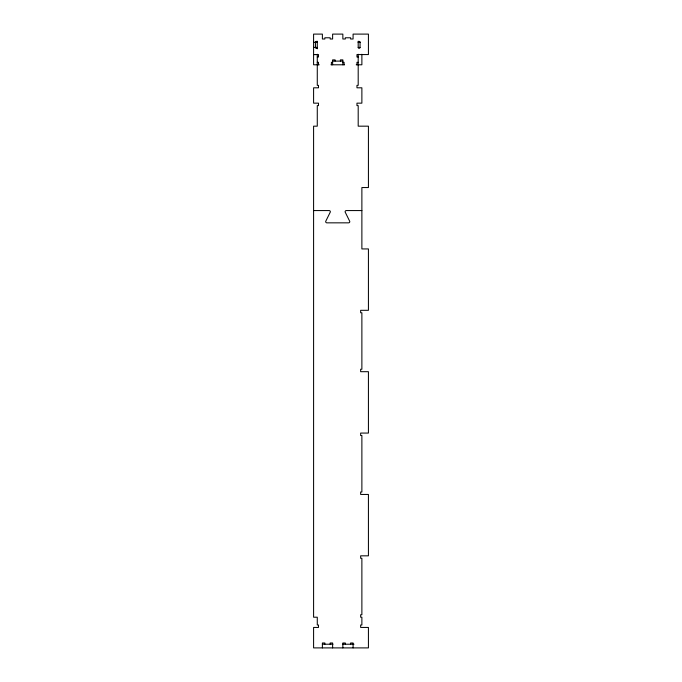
<?xml version="1.0" encoding="UTF-8"?>
<svg xmlns="http://www.w3.org/2000/svg" width="682" height="682" viewBox="0 0 682 682"><rect width="100%" height="100%" fill="white"/><g stroke="black" fill="none" stroke-linecap="round" stroke-linejoin="round"><path stroke-width="1.02" d="M314.82 54.56L314.206 54.56M315.74 54.56L315.127 54.56M316.661 54.56L316.047 54.56M313.592 42.284L317.275 42.284M358.195 42.284L360.036 42.284M313.592 47.399L317.275 47.399A0.921 0.921 0 0 1 316.354 48.32A0.921 0.921 0 0 1 315.434 47.399L315.434 42.131M358.195 41.21L358.195 47.399L360.036 47.399L360.036 42.131M313.592 54.56L318.503 54.56L318.503 57.015L317.275 57.015M358.195 57.015L356.967 57.015L356.967 54.56L368.425 54.56L368.425 34.1L353.08 34.1L353.08 39.01L350.625 39.01L350.625 37.783L345.305 37.783L345.305 39.01L342.85 39.01L342.85 34.1L332.62 34.1L332.62 39.01L330.165 39.01L330.165 37.783L324.845 37.783L324.845 39.01L322.39 39.01L322.39 34.1L313.592 34.1L313.592 64.79L319.253 64.79M332.62 61.107L342.85 61.107M317.275 62.335L318.503 62.335L318.503 64.79M332.628 62.335L331.401 62.335L331.401 64.79M342.858 62.335L344.086 62.335L344.086 64.79M358.195 62.335L356.967 62.335L356.967 64.79M330.983 64.79L344.487 64.79M356.209 64.79L361.886 64.79L361.878 54.253M313.592 210.567L329.125 210.567A1.228 1.228 0 0 1 330.335 212L325.689 221.411A1.228 1.228 0 0 0 326.908 222.843L348.562 222.843A1.228 1.228 0 0 0 349.772 221.411L345.126 212A1.228 1.228 0 0 1 346.345 210.567L361.878 210.567M322.39 644.217L333.012 644.217M342.449 644.217L353.992 644.217M358.195 54.253L358.195 85.352L356.967 85.352L356.967 87.808L361.878 87.808L361.878 103.153L356.967 103.153L356.967 105.608L358.195 105.608L358.195 126.17L368.425 126.17L368.425 187.55L361.878 187.55L361.878 248.93L368.425 248.93L368.425 310.31L360.65 310.31L360.65 312.765L361.878 312.765L361.878 369.235L360.65 369.235L360.65 371.69L368.425 371.69L368.425 433.07L360.65 433.07L360.65 435.525L361.878 435.525L361.878 491.995L360.65 491.995L360.65 494.45L368.425 494.45L368.425 555.83L360.65 555.83L360.65 558.285L361.878 558.285L361.878 614.755L360.65 614.755L360.65 617.21L361.878 617.21L361.878 624.985L360.65 624.985L360.65 627.44L368.425 627.44L368.425 647.9L313.592 647.9L313.592 627.44L318.503 627.44L318.503 624.985L317.275 624.985L317.275 617.21L313.592 617.21L313.592 126.17L317.275 126.17L317.275 105.608L318.503 105.608L318.503 103.153L313.592 103.153L313.592 87.808L318.503 87.808L318.503 85.352L317.275 85.352L317.275 54.253M353.08 647.9L353.08 642.99L350.625 642.99L350.625 644.217M345.305 644.217L345.305 642.99L342.85 642.99L342.85 647.9M342.85 64.79L342.858 59.88L340.403 59.88L340.403 61.107M335.084 61.107L335.084 59.88L332.628 59.88L332.62 64.79M332.62 647.9L332.62 642.99L330.165 642.99L330.165 644.217M324.845 644.217L324.845 642.99L322.39 642.99L322.39 647.9M317.275 41.21L317.275 48.78M360.036 47.399A0.921 0.921 0 0 1 359.116 48.32A0.921 0.921 0 0 1 358.195 47.399M358.238 42.139A0.878 0.878 0 0 1 359.985 42.139M315.476 42.139A0.878 0.878 0 0 1 317.224 42.139"/></g></svg>
